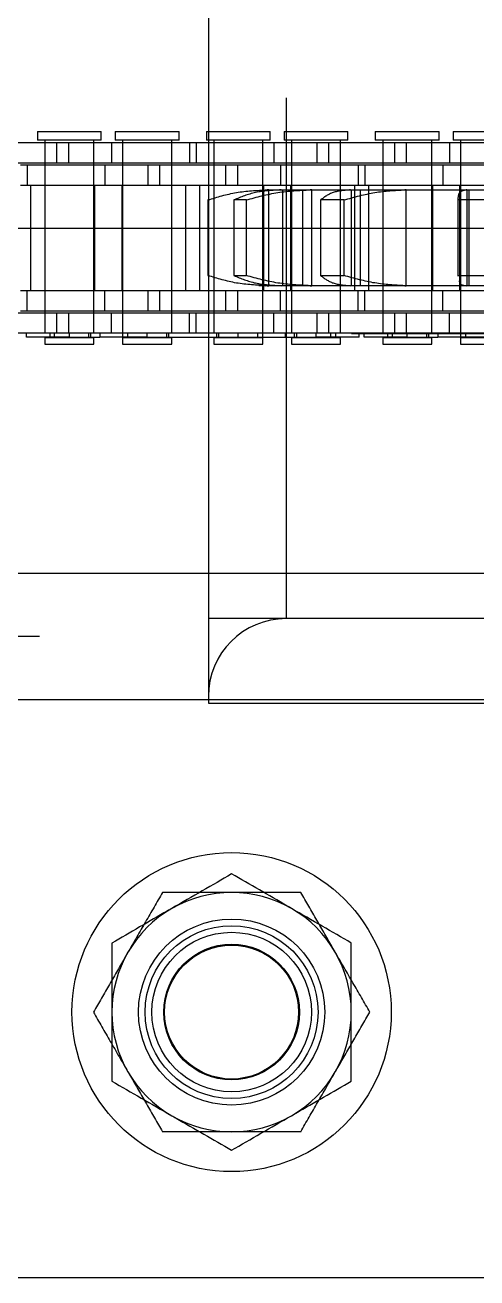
# Model space of a CAD drawing. Header units: metres. Extents: x 0 to 21025, y 0 to 14850.
# Drawn here: x 5706 to 5740, y 9003.1 to 9097.4 of the extents above; entities that cross this region are included whole.
import ezdxf

# ---------------------------------------------------------------- set-up
doc = ezdxf.new("R2010")
doc.units = ezdxf.units.M
doc.header["$LTSCALE"] = 25
doc.linetypes.add('HIDDEN2', pattern=[4.7625, 3.175, -1.5875])
doc.layers.add('SL4', color=4, linetype='Continuous')
doc.layers.add('ST1', color=7, linetype='HIDDEN2')

msp = doc.modelspace()

# ---------------------------------------------------------------- linework, layer by layer
at = {"layer": 'SL4'}
for p, q in [((5540.514, 9056.144), (6330.277, 9056.144)), ((6490.517, 9046.619), (5540.514, 9046.619)), ((5719.777, 9046.619), (5719.777, 9046.384)), ((5719.777, 9046.384), (5753.674, 9046.384)), ((5801.527, 9003.134), (5701.527, 9003.134))]:
    msp.add_line(p, q, dxfattribs=at)
for start, end in [(60, 120), (120, 180), (0, 60), (180, 240), (300, 0), (240, 300)]:
    msp.add_arc((5721.527, 9023.134), 9, start, end, dxfattribs=at)
for points, knots in [([(5721.527, 9033.526), (5720.796, 9033.104), (5719.321, 9032.252), (5717.796, 9031.372), (5717.027, 9030.928)], [0, 0, 0, 0, 0.495458, 1, 1, 1, 1]), ([(5726.027, 9030.928), (5725.92, 9030.989), (5725.112, 9031.456), (5723.589, 9032.335), (5722.218, 9033.127), (5721.527, 9033.526)], [0, 0, 0, 0, 0.07009, 0.5307844, 1, 1, 1, 1]), ([(5717.027, 9030.928), (5716.92, 9030.866), (5716.112, 9030.4), (5714.589, 9029.521), (5713.218, 9028.729), (5712.527, 9028.33)], [0, 0, 0, 0, 0.07009, 0.530784, 1, 1, 1, 1]), ([(5730.527, 9028.33), (5729.796, 9028.752), (5728.321, 9029.603), (5726.796, 9030.484), (5726.027, 9030.928)], [0, 0, 0, 0, 0.495458, 1, 1, 1, 1]), ([(5712.527, 9028.33), (5712.527, 9027.998), (5712.527, 9026.306), (5712.527, 9024.547), (5712.527, 9023.134)], [0, 0, 0, 0, 0.196353, 1, 1, 1, 1]), ([(5730.527, 9023.134), (5730.527, 9024.547), (5730.527, 9026.306), (5730.527, 9027.998), (5730.527, 9028.33)], [0, 0, 0, 0, 0.803647, 1, 1, 1, 1]), ([(5712.527, 9023.134), (5712.527, 9022.746), (5712.527, 9020.988), (5712.527, 9019.274), (5712.527, 9017.937)], [0, 0, 0, 0, 0.220364, 1, 1, 1, 1]), ([(5730.527, 9017.937), (5730.527, 9019.274), (5730.527, 9020.988), (5730.527, 9022.746), (5730.527, 9023.134)], [0, 0, 0, 0, 0.779636, 1, 1, 1, 1]), ([(5712.527, 9017.937), (5713.257, 9017.515), (5714.733, 9016.664), (5716.257, 9015.784), (5717.027, 9015.339)], [0, 0, 0, 0, 0.495458, 1, 1, 1, 1]), ([(5726.027, 9015.339), (5726.133, 9015.401), (5726.941, 9015.867), (5728.464, 9016.747), (5729.835, 9017.538), (5730.527, 9017.937)], [0, 0, 0, 0, 0.07009, 0.530784, 1, 1, 1, 1]), ([(5717.027, 9015.339), (5717.133, 9015.278), (5717.941, 9014.811), (5719.464, 9013.932), (5720.835, 9013.141), (5721.527, 9012.741)], [0, 0, 0, 0, 0.07009, 0.530784, 1, 1, 1, 1]), ([(5721.527, 9012.741), (5722.257, 9013.163), (5723.733, 9014.015), (5725.257, 9014.895), (5726.027, 9015.339)], [0, 0, 0, 0, 0.495458, 1, 1, 1, 1])]:
    msp.add_open_spline(points, degree=3, knots=knots, dxfattribs=at)
at = {"layer": 'ST1'}
for p, q in [((5725.627, 9330.034), (5725.627, 9052.734)), ((5719.777, 9121.619), (5719.777, 9046.619)), ((5706.93, 9089.384), (5711.727, 9089.384)), ((5706.93, 9089.384), (5706.93, 9088.725)), ((5711.727, 9088.725), (5706.93, 9088.725)), ((5707.484, 9088.725), (5707.484, 9074.227)), ((5711.174, 9074.227), (5711.174, 9088.725)), ((5711.727, 9088.725), (5711.727, 9089.384)), ((5712.778, 9089.384), (5717.575, 9089.384)), ((5712.778, 9089.384), (5712.778, 9088.725)), ((5717.575, 9088.725), (5712.778, 9088.725)), ((5713.332, 9088.725), (5713.332, 9074.227)), ((5717.022, 9074.227), (5717.022, 9088.725)), ((5717.575, 9088.725), (5717.575, 9089.384)), ((5719.63, 9089.384), (5724.427, 9089.384)), ((5719.63, 9089.384), (5719.63, 9088.725)), ((5724.427, 9088.725), (5719.63, 9088.725)), ((5720.184, 9088.725), (5720.184, 9074.227)), ((5723.874, 9074.227), (5723.874, 9088.725)), ((5724.427, 9088.725), (5724.427, 9089.384)), ((5725.478, 9089.384), (5730.275, 9089.384)), ((5725.478, 9089.384), (5725.478, 9088.725)), ((5730.275, 9088.725), (5725.478, 9088.725)), ((5726.032, 9088.725), (5726.032, 9074.227)), ((5729.722, 9074.227), (5729.722, 9088.725)), ((5730.275, 9088.725), (5730.275, 9089.384)), ((5732.33, 9089.384), (5737.127, 9089.384)), ((5732.33, 9089.384), (5732.33, 9088.725)), ((5737.127, 9088.725), (5732.33, 9088.725)), ((5732.883, 9088.725), (5732.883, 9074.227)), ((5736.573, 9074.227), (5736.573, 9088.725)), ((5737.127, 9088.725), (5737.127, 9089.384)), ((5738.178, 9089.384), (5742.975, 9089.384)), ((5738.178, 9089.384), (5738.178, 9088.725)), ((5742.975, 9088.725), (5738.178, 9088.725)), ((5738.732, 9088.725), (5738.732, 9074.227)), ((5699.302, 9088.541), (5708.397, 9088.541)), ((5707.484, 9088.541), (5707.484, 9087.021)), ((5708.397, 9088.541), (5709.257, 9088.541)), ((5708.397, 9087.021), (5708.397, 9088.541)), ((5709.257, 9088.541), (5718.352, 9088.541)), ((5709.257, 9088.541), (5709.257, 9087.021)), ((5711.174, 9087.021), (5711.174, 9088.541)), ((5712.504, 9088.541), (5712.504, 9087.021)), ((5713.332, 9088.541), (5713.332, 9087.021)), ((5717.022, 9087.021), (5717.022, 9088.541)), ((5718.352, 9088.541), (5718.352, 9087.021)), ((5718.352, 9088.541), (5724.702, 9088.541)), ((5718.854, 9088.541), (5718.854, 9087.021)), ((5720.184, 9088.541), (5720.184, 9087.021)), ((5723.874, 9087.021), (5723.874, 9088.541)), ((5724.702, 9088.541), (5724.702, 9087.021)), ((5724.702, 9088.541), (5733.797, 9088.541)), ((5726.032, 9088.541), (5726.032, 9087.021)), ((5727.949, 9087.021), (5727.949, 9088.541)), ((5728.808, 9088.541), (5728.808, 9087.021)), ((5729.722, 9087.021), (5729.722, 9088.541)), ((5732.883, 9088.541), (5732.883, 9087.021)), ((5733.797, 9088.541), (5734.657, 9088.541)), ((5733.797, 9087.021), (5733.797, 9088.541)), ((5734.657, 9088.541), (5743.752, 9088.541)), ((5734.657, 9088.541), (5734.657, 9087.021)), ((5736.573, 9087.021), (5736.573, 9088.541)), ((5737.903, 9088.541), (5737.903, 9087.021)), ((5738.732, 9088.541), (5738.732, 9087.021)), ((5699.302, 9087.021), (5708.397, 9087.021)), ((5705.652, 9086.869), (5712.002, 9086.869)), ((5706.154, 9086.869), (5706.154, 9085.349)), ((5707.484, 9086.869), (5707.484, 9085.349)), ((5708.397, 9087.021), (5709.257, 9087.021)), ((5709.257, 9087.021), (5718.352, 9087.021)), ((5711.174, 9085.349), (5711.174, 9086.869)), ((5712.002, 9086.869), (5712.002, 9085.349)), ((5712.002, 9086.869), (5721.097, 9086.869)), ((5713.332, 9086.869), (5713.332, 9085.349)), ((5715.249, 9085.349), (5715.249, 9086.869)), ((5716.109, 9086.869), (5716.109, 9085.349)), ((5717.022, 9085.349), (5717.022, 9086.869)), ((5718.352, 9087.021), (5724.702, 9087.021)), ((5720.184, 9086.869), (5720.184, 9085.349)), ((5721.097, 9086.869), (5721.957, 9086.869)), ((5721.097, 9085.349), (5721.097, 9086.869)), ((5721.957, 9086.869), (5731.052, 9086.869)), ((5721.957, 9086.869), (5721.957, 9085.349)), ((5723.874, 9085.349), (5723.874, 9086.869)), ((5724.702, 9087.021), (5733.797, 9087.021)), ((5725.204, 9086.869), (5725.204, 9085.349)), ((5726.032, 9086.869), (5726.032, 9085.349)), ((5729.722, 9085.349), (5729.722, 9086.869)), ((5731.052, 9086.869), (5731.052, 9085.349)), ((5731.052, 9086.869), (5737.402, 9086.869)), ((5731.554, 9086.869), (5731.554, 9085.349)), ((5732.883, 9086.869), (5732.883, 9085.349)), ((5733.797, 9087.021), (5734.657, 9087.021)), ((5734.657, 9087.021), (5743.752, 9087.021)), ((5736.573, 9085.349), (5736.573, 9086.869)), ((5737.402, 9086.869), (5737.402, 9085.349)), ((5737.402, 9086.869), (5746.497, 9086.869)), ((5738.732, 9086.869), (5738.732, 9085.349)), ((5705.652, 9085.349), (5712.002, 9085.349)), ((5706.437, 9077.419), (5706.437, 9085.349)), ((5707.484, 9085.349), (5707.484, 9077.419)), ((5711.174, 9077.419), (5711.174, 9085.349)), ((5711.217, 9085.349), (5711.217, 9077.419)), ((5712.002, 9085.349), (5721.097, 9085.349)), ((5713.289, 9077.419), (5713.289, 9085.349)), ((5713.332, 9085.349), (5713.332, 9077.419)), ((5717.022, 9077.419), (5717.022, 9085.349)), ((5718.069, 9085.349), (5718.069, 9077.419)), ((5719.137, 9077.419), (5719.137, 9085.349)), ((5720.184, 9085.349), (5720.184, 9077.419)), ((5721.097, 9085.349), (5721.957, 9085.349)), ((5721.957, 9085.349), (5731.052, 9085.349)), ((5723.874, 9077.419), (5723.874, 9085.349)), ((5723.917, 9085.349), (5723.917, 9077.419)), ((5724.067, 9084.989), (5724.208, 9084.989)), ((5724.208, 9084.989), (5724.334, 9084.989)), ((5724.334, 9084.989), (5724.208, 9084.989)), ((5724.334, 9077.779), (5724.334, 9084.989)), ((5724.334, 9084.989), (5725.264, 9084.989)), ((5725.264, 9084.989), (5727.429, 9084.989)), ((5725.373, 9077.779), (5725.373, 9084.989)), ((5725.989, 9077.419), (5725.989, 9085.349)), ((5726.032, 9085.349), (5726.032, 9077.419)), ((5726.871, 9077.779), (5726.871, 9084.989)), ((5727.429, 9084.989), (5727.557, 9084.989)), ((5727.557, 9084.989), (5727.429, 9084.989)), ((5727.557, 9077.779), (5727.557, 9084.989)), ((5727.557, 9084.989), (5730.471, 9084.989)), ((5729.722, 9077.419), (5729.722, 9085.349)), ((5730.471, 9084.989), (5734.54, 9084.989)), ((5730.549, 9077.779), (5730.549, 9084.989)), ((5730.769, 9085.349), (5730.769, 9077.419)), ((5731.052, 9085.349), (5737.402, 9085.349)), ((5731.218, 9077.779), (5731.218, 9084.989)), ((5731.837, 9077.419), (5731.837, 9085.349)), ((5732.883, 9085.349), (5732.883, 9077.419)), ((5734.54, 9084.989), (5734.655, 9084.989)), ((5734.655, 9084.989), (5734.54, 9084.989)), ((5734.655, 9077.779), (5734.655, 9084.989)), ((5734.655, 9084.989), (5739.2, 9084.989)), ((5736.573, 9077.419), (5736.573, 9085.349)), ((5736.617, 9085.349), (5736.617, 9077.419)), ((5737.402, 9085.349), (5746.497, 9085.349)), ((5738.689, 9077.419), (5738.689, 9085.349)), ((5738.732, 9085.349), (5738.732, 9077.419)), ((5739.2, 9084.989), (5744.682, 9084.989)), ((5739.238, 9077.779), (5739.238, 9084.989)), ((5739.388, 9077.779), (5739.388, 9084.989)), ((5719.758, 9084.227), (5719.734, 9084.227)), ((5719.734, 9084.227), (5719.734, 9078.541)), ((5719.758, 9078.541), (5719.758, 9084.227)), ((5722.634, 9084.227), (5721.696, 9084.227)), ((5721.696, 9084.227), (5721.696, 9078.541)), ((5722.634, 9078.541), (5722.634, 9084.227)), ((5729.978, 9084.227), (5728.215, 9084.227)), ((5728.215, 9084.227), (5728.215, 9078.541)), ((5729.978, 9078.541), (5729.978, 9084.227)), ((5738.526, 9084.284), (5738.526, 9078.483)), ((5740.904, 9084.227), (5738.528, 9084.227)), ((5738.528, 9084.227), (5738.528, 9078.541)), ((5701.527, 9082.101), (5928.916, 9082.101)), ((5719.734, 9078.541), (5719.758, 9078.541)), ((5721.696, 9078.541), (5722.634, 9078.541)), ((5728.215, 9078.541), (5729.978, 9078.541)), ((5738.528, 9078.541), (5740.904, 9078.541)), ((5738.528, 9078.541), (5738.543, 9078.483)), ((5705.652, 9077.419), (5712.002, 9077.419)), ((5706.154, 9075.899), (5706.154, 9077.419)), ((5707.484, 9077.419), (5707.484, 9075.899)), ((5711.174, 9075.899), (5711.174, 9077.419)), ((5712.002, 9075.899), (5712.002, 9077.419)), ((5712.002, 9077.419), (5721.097, 9077.419)), ((5713.332, 9077.419), (5713.332, 9075.899)), ((5715.249, 9075.899), (5715.249, 9077.419)), ((5716.109, 9077.419), (5716.109, 9075.899)), ((5717.022, 9075.899), (5717.022, 9077.419)), ((5720.184, 9077.419), (5720.184, 9075.899)), ((5721.097, 9077.419), (5721.957, 9077.419)), ((5721.097, 9075.899), (5721.097, 9077.419)), ((5721.957, 9077.419), (5731.052, 9077.419)), ((5721.957, 9077.419), (5721.957, 9075.899)), ((5723.571, 9077.788), (5724.067, 9077.779)), ((5723.874, 9075.899), (5723.874, 9077.419)), ((5724.208, 9077.779), (5724.067, 9077.779)), ((5724.334, 9077.779), (5724.208, 9077.779)), ((5724.208, 9077.779), (5724.334, 9077.779)), ((5725.264, 9077.779), (5724.334, 9077.779)), ((5725.204, 9075.899), (5725.204, 9077.419)), ((5727.429, 9077.779), (5725.264, 9077.779)), ((5726.032, 9077.419), (5726.032, 9075.899)), ((5727.557, 9077.779), (5727.429, 9077.779)), ((5727.429, 9077.779), (5727.557, 9077.779)), ((5730.471, 9077.779), (5727.557, 9077.779)), ((5729.722, 9075.899), (5729.722, 9077.419)), ((5734.54, 9077.779), (5730.471, 9077.779)), ((5731.052, 9075.899), (5731.052, 9077.419)), ((5731.052, 9077.419), (5737.402, 9077.419)), ((5731.554, 9075.899), (5731.554, 9077.419)), ((5732.883, 9077.419), (5732.883, 9075.899)), ((5734.655, 9077.779), (5734.54, 9077.779)), ((5734.54, 9077.779), (5734.655, 9077.779)), ((5739.2, 9077.779), (5734.655, 9077.779)), ((5736.573, 9075.899), (5736.573, 9077.419)), ((5737.402, 9075.899), (5737.402, 9077.419)), ((5737.402, 9077.419), (5746.497, 9077.419)), ((5738.732, 9077.419), (5738.732, 9075.899)), ((5744.682, 9077.779), (5739.2, 9077.779)), ((5699.302, 9075.747), (5708.397, 9075.747)), ((5705.652, 9075.899), (5712.002, 9075.899)), ((5707.484, 9075.747), (5707.484, 9074.227)), ((5708.397, 9075.747), (5709.257, 9075.747)), ((5708.397, 9074.227), (5708.397, 9075.747)), ((5709.257, 9075.747), (5718.352, 9075.747)), ((5709.257, 9075.747), (5709.257, 9074.227)), ((5711.174, 9074.227), (5711.174, 9075.747)), ((5712.002, 9075.899), (5721.097, 9075.899)), ((5712.504, 9074.227), (5712.504, 9075.747)), ((5713.332, 9075.747), (5713.332, 9073.894)), ((5717.022, 9074.227), (5717.022, 9075.747)), ((5718.352, 9074.227), (5718.352, 9075.747)), ((5718.352, 9075.747), (5724.702, 9075.747)), ((5718.854, 9074.227), (5718.854, 9075.747)), ((5720.184, 9075.747), (5720.184, 9074.227)), ((5721.097, 9075.899), (5721.957, 9075.899)), ((5721.957, 9075.899), (5731.052, 9075.899)), ((5723.874, 9073.894), (5723.874, 9075.747)), ((5724.702, 9074.227), (5724.702, 9075.747)), ((5724.702, 9075.747), (5733.797, 9075.747)), ((5726.032, 9075.747), (5726.032, 9074.227)), ((5727.949, 9074.227), (5727.949, 9075.747)), ((5728.808, 9075.747), (5728.808, 9074.227)), ((5729.722, 9074.227), (5729.722, 9075.747)), ((5731.052, 9075.899), (5737.402, 9075.899)), ((5732.883, 9075.747), (5732.883, 9074.227)), ((5733.797, 9075.747), (5734.657, 9075.747)), ((5733.797, 9074.227), (5733.797, 9075.747)), ((5734.657, 9075.747), (5743.752, 9075.747)), ((5734.657, 9075.747), (5734.657, 9074.227)), ((5736.573, 9074.227), (5736.573, 9075.747)), ((5737.402, 9075.899), (5746.497, 9075.899)), ((5737.903, 9074.227), (5737.903, 9075.747)), ((5738.732, 9075.747), (5738.732, 9073.894)), ((5699.302, 9074.227), (5708.397, 9074.227)), ((5928.978, 9074.164), (5701.527, 9074.164)), ((5706.098, 9073.894), (5706.098, 9074.227)), ((5709.329, 9073.894), (5706.098, 9073.894)), ((5711.174, 9073.858), (5707.484, 9073.858)), ((5707.484, 9073.858), (5707.484, 9073.384)), ((5707.853, 9074.227), (5707.853, 9073.858)), ((5708.222, 9073.894), (5708.222, 9074.227)), ((5708.397, 9074.227), (5709.257, 9074.227)), ((5709.257, 9074.227), (5718.352, 9074.227)), ((5709.329, 9073.894), (5709.329, 9074.227)), ((5709.329, 9073.894), (5711.625, 9073.894)), ((5710.805, 9073.858), (5710.805, 9074.227)), ((5710.948, 9073.894), (5710.948, 9074.227)), ((5711.174, 9073.384), (5711.174, 9073.858)), ((5711.625, 9074.227), (5711.625, 9073.894)), ((5715.177, 9073.894), (5711.625, 9073.894)), ((5717.022, 9073.858), (5713.332, 9073.858)), ((5713.332, 9073.858), (5713.332, 9073.384)), ((5713.701, 9074.227), (5713.701, 9073.858)), ((5715.177, 9073.894), (5715.177, 9074.227)), ((5715.177, 9073.894), (5727.877, 9073.894)), ((5716.653, 9073.858), (5716.653, 9074.227)), ((5716.796, 9073.894), (5716.796, 9074.227)), ((5717.022, 9073.384), (5717.022, 9073.858)), ((5718.352, 9074.227), (5724.702, 9074.227)), ((5723.874, 9073.858), (5720.184, 9073.858)), ((5720.184, 9073.858), (5720.184, 9073.384)), ((5720.409, 9073.894), (5720.409, 9074.227)), ((5720.553, 9074.227), (5720.553, 9073.858)), ((5722.029, 9073.894), (5722.029, 9074.227)), ((5723.505, 9073.858), (5723.505, 9074.227)), ((5723.874, 9073.384), (5723.874, 9073.858)), ((5724.702, 9074.227), (5733.797, 9074.227)), ((5725.581, 9073.894), (5725.581, 9074.227)), ((5729.722, 9073.858), (5726.032, 9073.858)), ((5726.032, 9073.858), (5726.032, 9073.384)), ((5726.258, 9073.894), (5726.258, 9074.227)), ((5726.401, 9074.227), (5726.401, 9073.858)), ((5727.877, 9073.894), (5727.877, 9074.227)), ((5731.107, 9073.894), (5727.877, 9073.894)), ((5728.984, 9073.894), (5728.984, 9074.227)), ((5729.353, 9073.858), (5729.353, 9074.227)), ((5729.722, 9073.384), (5729.722, 9073.858)), ((5731.107, 9073.894), (5731.107, 9074.227)), ((5731.498, 9073.894), (5731.498, 9074.227)), ((5734.728, 9073.894), (5731.498, 9073.894)), ((5736.573, 9073.858), (5732.883, 9073.858)), ((5732.883, 9073.858), (5732.883, 9073.384)), ((5733.252, 9074.227), (5733.252, 9073.858)), ((5733.621, 9073.894), (5733.621, 9074.227)), ((5733.797, 9074.227), (5734.657, 9074.227)), ((5734.657, 9074.227), (5743.752, 9074.227)), ((5734.728, 9073.894), (5734.728, 9074.227)), ((5734.728, 9073.894), (5737.025, 9073.894)), ((5736.204, 9073.858), (5736.204, 9074.227)), ((5736.348, 9073.894), (5736.348, 9074.227)), ((5736.573, 9073.384), (5736.573, 9073.858)), ((5737.025, 9074.227), (5737.025, 9073.894)), ((5740.577, 9073.894), (5737.025, 9073.894)), ((5742.422, 9073.858), (5738.732, 9073.858)), ((5738.732, 9073.858), (5738.732, 9073.384)), ((5739.101, 9074.227), (5739.101, 9073.858)), ((5707.484, 9073.384), (5711.174, 9073.384)), ((5713.332, 9073.384), (5717.022, 9073.384)), ((5720.184, 9073.384), (5723.874, 9073.384)), ((5726.032, 9073.384), (5729.722, 9073.384)), ((5732.883, 9073.384), (5736.573, 9073.384)), ((5738.732, 9073.384), (5742.422, 9073.384)), ((5540.514, 9056.144), (6330.277, 9056.144)), ((5725.627, 9052.734), (5719.777, 9052.734)), ((5771.077, 9052.734), (5725.627, 9052.734)), ((6540.514, 9051.381), (5540.514, 9051.381))]:
    msp.add_line(p, q, dxfattribs=at)
for radius in [12, 7, 6.5, 6, 5.1, 5.036]:
    msp.add_circle((5721.527, 9023.134), radius, dxfattribs=at)
msp.add_arc((5725.627, 9046.884), 5.85, 90, 180, dxfattribs=at)
for points, knots in [([(5719.758, 9084.227), (5720.451, 9084.443), (5721.838, 9084.875), (5723.418, 9084.951), (5724.208, 9084.989)], [0, 0, 0, 0, 0.500133, 1, 1, 1, 1]), ([(5725.264, 9084.989), (5724.597, 9084.951), (5723.26, 9084.875), (5722.218, 9084.443), (5721.696, 9084.227)], [0, 0, 0, 0, 0.499459, 1, 1, 1, 1]), ([(5722.634, 9084.227), (5723.416, 9084.443), (5724.98, 9084.875), (5726.613, 9084.951), (5727.429, 9084.989)], [0, 0, 0, 0, 0.500152, 1, 1, 1, 1]), ([(5730.471, 9084.989), (5730.006, 9084.951), (5729.074, 9084.875), (5728.501, 9084.443), (5728.215, 9084.227)], [0, 0, 0, 0, 0.49948, 1, 1, 1, 1]), ([(5729.978, 9084.227), (5730.755, 9084.443), (5732.307, 9084.875), (5733.796, 9084.951), (5734.54, 9084.989)], [0, 0, 0, 0, 0.500529, 1, 1, 1, 1]), ([(5739.2, 9084.989), (5738.993, 9084.951), (5738.579, 9084.875), (5738.545, 9084.443), (5738.528, 9084.227)], [0, 0, 0, 0, 0.4994271, 1, 1, 1, 1]), ([(5724.208, 9077.779), (5723.419, 9077.816), (5721.839, 9077.892), (5720.452, 9078.324), (5719.758, 9078.541)], [0, 0, 0, 0, 0.499098, 1, 1, 1, 1]), ([(5721.696, 9078.541), (5722.218, 9078.324), (5723.26, 9077.892), (5724.597, 9077.816), (5725.264, 9077.779)], [0, 0, 0, 0, 0.500534, 1, 1, 1, 1]), ([(5727.429, 9077.779), (5726.614, 9077.816), (5724.981, 9077.892), (5723.417, 9078.324), (5722.634, 9078.541)], [0, 0, 0, 0, 0.499124, 1, 1, 1, 1]), ([(5728.215, 9078.541), (5728.501, 9078.324), (5729.074, 9077.892), (5730.006, 9077.816), (5730.471, 9077.779)], [0, 0, 0, 0, 0.500513, 1, 1, 1, 1]), ([(5734.54, 9077.779), (5733.796, 9077.816), (5732.307, 9077.892), (5730.755, 9078.324), (5729.978, 9078.541)], [0, 0, 0, 0, 0.499464, 1, 1, 1, 1]), ([(5738.632, 9078.144), (5738.642, 9078.086), (5738.686, 9077.828), (5738.976, 9077.8), (5739.2, 9077.779)], [0, 0, 0, 0, 0.226088, 1, 1, 1, 1]), ([(5716.331, 9032.134), (5715.909, 9031.403), (5715.057, 9029.928), (5714.177, 9028.403), (5713.732, 9027.634)], [0, 0, 0, 0, 0.495458, 1, 1, 1, 1]), ([(5721.527, 9032.134), (5721.054, 9032.134), (5719.295, 9032.134), (5717.583, 9032.134), (5716.331, 9032.134)], [0, 0, 0, 0, 0.268634, 1, 1, 1, 1]), ([(5726.723, 9032.134), (5726.287, 9032.134), (5724.593, 9032.134), (5722.833, 9032.134), (5721.527, 9032.134)], [0, 0, 0, 0, 0.257551, 1, 1, 1, 1]), ([(5729.321, 9027.634), (5729.259, 9027.74), (5728.793, 9028.548), (5727.914, 9030.071), (5727.122, 9031.442), (5726.723, 9032.134)], [0, 0, 0, 0, 0.07009, 0.530784, 1, 1, 1, 1]), ([(5713.732, 9027.634), (5713.671, 9027.527), (5713.204, 9026.719), (5712.325, 9025.196), (5711.534, 9023.825), (5711.134, 9023.134)], [0, 0, 0, 0, 0.07009, 0.530784, 1, 1, 1, 1]), ([(5731.919, 9023.134), (5731.497, 9023.864), (5730.645, 9025.339), (5729.765, 9026.864), (5729.321, 9027.634)], [0, 0, 0, 0, 0.495458, 1, 1, 1, 1]), ([(5711.134, 9023.134), (5711.556, 9022.403), (5712.408, 9020.928), (5713.288, 9019.403), (5713.732, 9018.634)], [0, 0, 0, 0, 0.495458, 1, 1, 1, 1]), ([(5729.321, 9018.634), (5729.382, 9018.74), (5729.849, 9019.548), (5730.728, 9021.071), (5731.52, 9022.442), (5731.919, 9023.134)], [0, 0, 0, 0, 0.07009, 0.530784, 1, 1, 1, 1]), ([(5713.732, 9018.634), (5713.794, 9018.527), (5714.26, 9017.719), (5715.14, 9016.196), (5715.931, 9014.825), (5716.331, 9014.134)], [0, 0, 0, 0, 0.07009, 0.530784, 1, 1, 1, 1]), ([(5726.723, 9014.134), (5727.145, 9014.864), (5727.996, 9016.339), (5728.877, 9017.864), (5729.321, 9018.634)], [0, 0, 0, 0, 0.495458, 1, 1, 1, 1]), ([(5721.527, 9014.134), (5721.054, 9014.134), (5719.295, 9014.134), (5717.583, 9014.134), (5716.331, 9014.134)], [0, 0, 0, 0, 0.268634, 1, 1, 1, 1]), ([(5726.723, 9014.134), (5726.287, 9014.134), (5724.593, 9014.134), (5722.833, 9014.134), (5721.527, 9014.134)], [0, 0, 0, 0, 0.257551, 1, 1, 1, 1])]:
    msp.add_open_spline(points, degree=3, knots=knots, dxfattribs=at)

doc.saveas('drawing.dxf')
